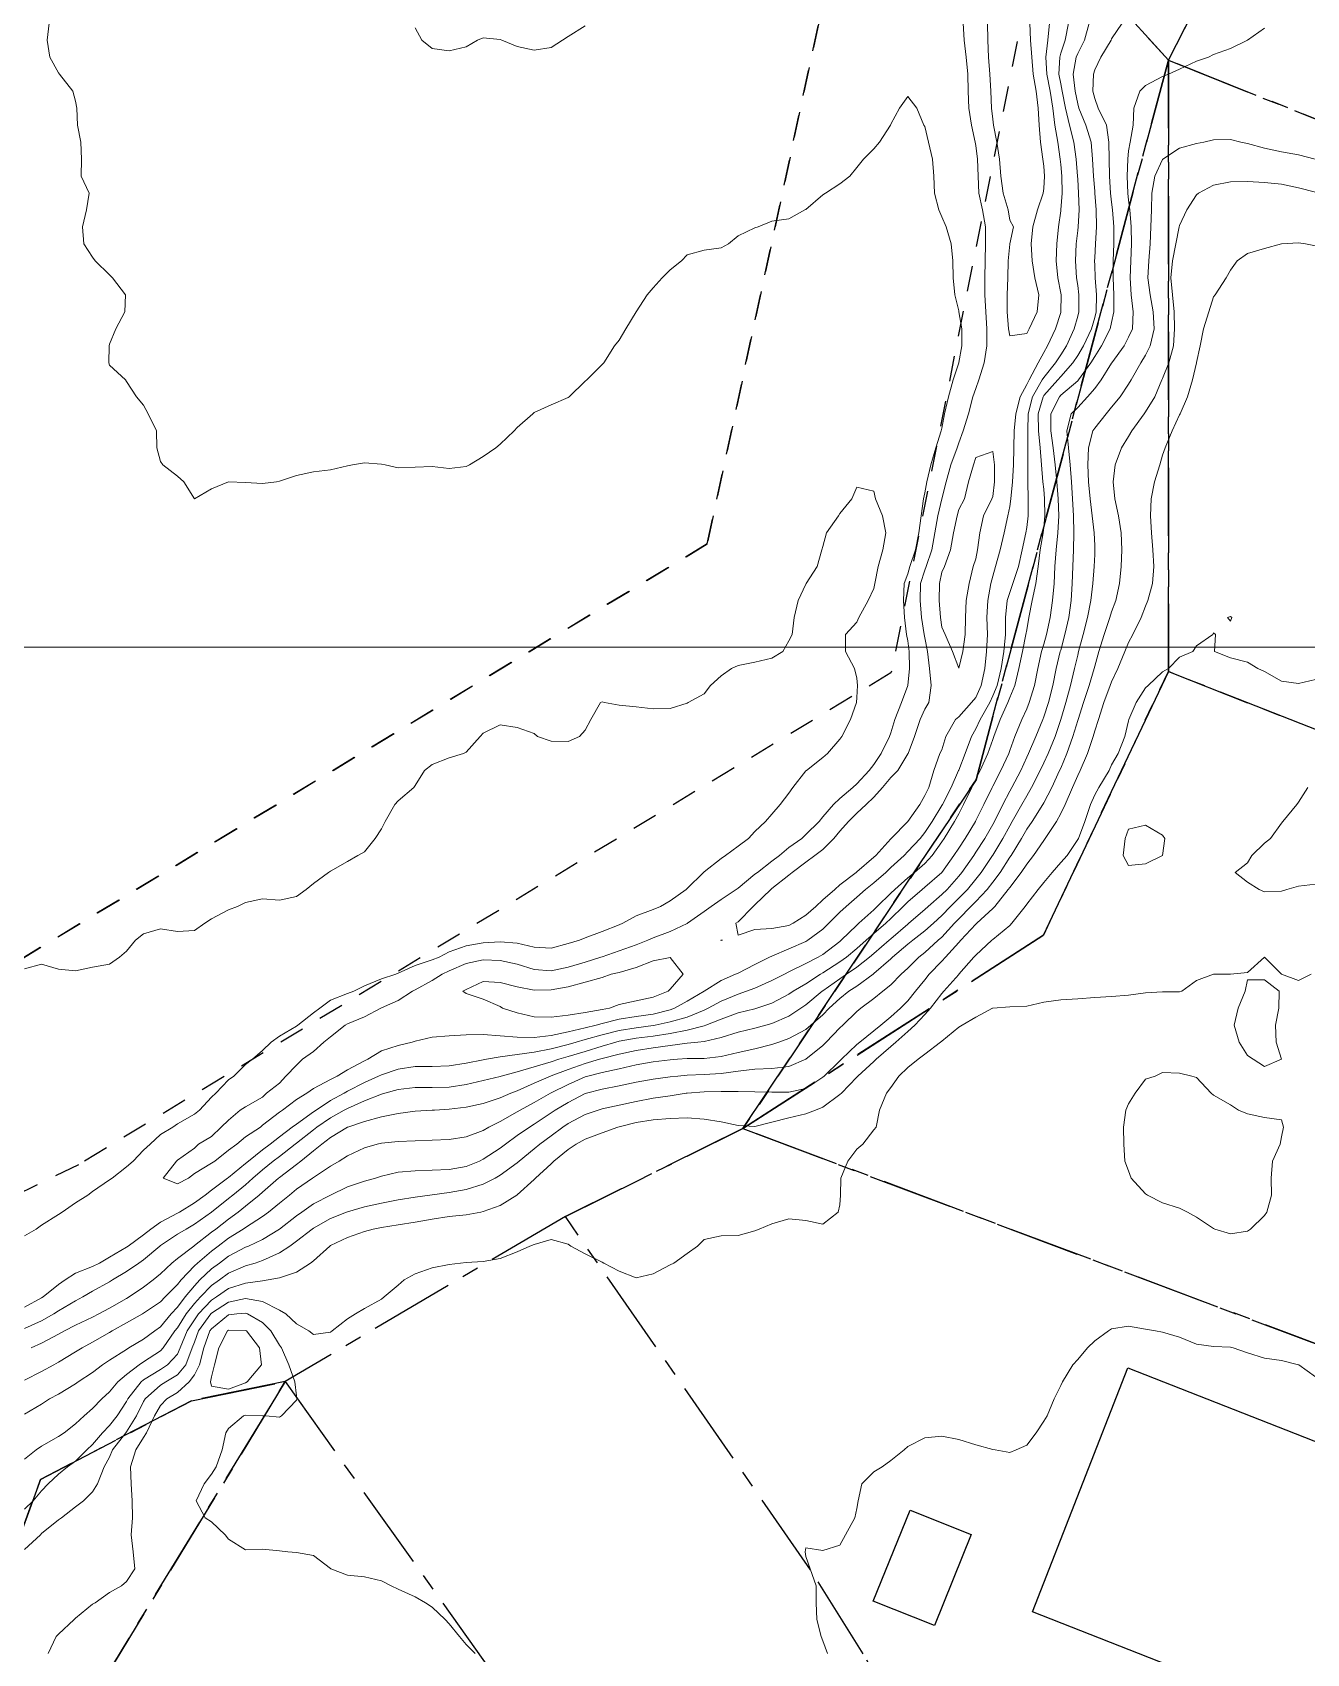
# Model space of a CAD drawing. Header units: centimetres. Extents: x 0 to 642158, y -847 to 649707.
# Drawn here: x 617728.48 to 617765.99, y 621157.75 to 621205.48 of the extents above; entities that cross this region are included whole.
import ezdxf

# ---------------------------------------------------------------- set-up
doc = ezdxf.new("R2010")
doc.units = ezdxf.units.CM
doc.header["$MEASUREMENT"] = 0
doc.linetypes.add('CENTERX2', pattern=[4, 2.5, -0.5, 0.5, -0.5])
doc.linetypes.add('JIS_02_0.7', pattern=[1.35, 0.75, -0.6])
for name, color, linetype, lineweight in [('MEV_grille', 254, 'Continuous', 9), ('WAL_parcellaire agricole', 7, 'JIS_02_0.7', 25), ('WAL_topographie 0.5', 253, 'Continuous', 20)]:
    doc.layers.add(name, color=color, linetype=linetype, lineweight=lineweight)
doc.layers.add('SPW_batiments', color=7, linetype='Continuous')
doc.layers.add('SPW_parcellaire cadastral', color=7, linetype='CENTERX2', lineweight=25, true_color=0xff0542)

# ---------------------------------------------------------------- blocks, each defined once
blk = doc.blocks.new('*U114')
at = {"layer": 'MEV_grille', "transparency": 33554687}
blk.add_lwpolyline([(-1338.461, 0), (1338.461, 0)], dxfattribs=at)
blk = doc.blocks.new('*U115')
at = {"layer": 'MEV_grille', "color": 0, "linetype": 'ByBlock', "lineweight": -2, "transparency": 16777216}
blk.add_blockref('*U114', (0, -1200), dxfattribs=at)

msp = doc.modelspace()

# ---------------------------------------------------------------- linework, layer by layer
at = {"layer": 'SPW_batiments'}
for points in [[(617776.831, 621159.848), (617772.566, 621148.998), (617764.95, 621151.997), (617766.399, 621155.647), (617763.334, 621156.85), (617757.915, 621158.979), (617760.731, 621166.162), (617776.831, 621159.848)], [(617756.115, 621161.262), (617755.032, 621158.578), (617753.232, 621159.295), (617754.314, 621161.978), (617756.115, 621161.262)]]:
    msp.add_lwpolyline(points, dxfattribs=at)
at = {"layer": 'SPW_parcellaire cadastral'}
for points in [[(617784.555, 621246.521), (617782.354, 621243.962), (617769.413, 621219.273), (617761.919, 621204.659), (617704.99, 621267.706), (617738.728, 621285.375), (617784.555, 621246.521)], [(617723.481, 621148.527), (617658.466, 621243.386), (617704.99, 621267.706), (617761.919, 621204.659), (617756.258, 621183.479), (617749.395, 621173.207), (617744.167, 621170.618), (617735.92, 621165.757), (617733.164, 621165.195), (617728.719, 621162.878), (617723.481, 621148.527)], [(617769.413, 621219.273), (617785.525, 621213.218), (617790.48, 621212.462), (617798.966, 621207.404), (617799.364, 621204.471), (617794.226, 621191.76), (617761.919, 621204.659), (617769.413, 621219.273)], [(617749.395, 621173.207), (617756.258, 621183.479), (617761.919, 621204.659), (617761.919, 621186.659), (617758.242, 621178.902), (617749.395, 621173.207)], [(617761.919, 621186.659), (617761.919, 621204.659), (617794.226, 621191.76), (617788.123, 621176.376), (617761.919, 621186.659)], [(617749.395, 621173.207), (617758.242, 621178.902), (617761.919, 621186.659), (617788.123, 621176.376), (617782.102, 621160.922), (617749.395, 621173.207)], [(617749.395, 621173.207), (617782.102, 621160.922), (617775.233, 621142.697), (617773.485, 621140.235), (617771.134, 621138.387), (617768.276, 621137.476), (617765.359, 621138.178), (617763.637, 621139.864), (617754.283, 621155.383), (617752.934, 621157.745), (617751.388, 621160.215), (617744.167, 621170.618), (617749.395, 621173.207)], [(617723.481, 621148.527), (617728.719, 621162.878), (617733.164, 621165.195), (617735.92, 621165.757), (617719.631, 621138.983), (617716.839, 621144.166), (617723.481, 621148.527)], [(617719.631, 621138.983), (617735.92, 621165.757), (617747.112, 621150.018), (617751.117, 621142.977), (617725.689, 621128.22), (617719.631, 621138.983)]]:
    msp.add_lwpolyline(points, dxfattribs=at)
at = {"layer": 'WAL_parcellaire agricole'}
for points in [[(617401.191, 621144.224), (617484.501, 621163.446), (617489.608, 621165.186), (617499.666, 621168.614), (617700.152, 621274.137), (617747.482, 621299.308), (617770.147, 621309.644), (617798.652, 621284.58), (617778.503, 621257.154), (617754.174, 621217.65), (617748.344, 621190.419), (617726.934, 621177.46), (617718.281, 621173.248), (617721.396, 621168.036)], [(617798.652, 621284.58), (617804.15, 621279.649), (617799.318, 621274.981), (617783.653, 621253.98), (617759.325, 621214.477), (617753.754, 621186.622), (617729.83, 621172.141), (617721.396, 621168.036), (617718.281, 621173.248), (617726.934, 621177.46), (617748.344, 621190.419), (617754.174, 621217.65), (617778.503, 621257.154), (617798.652, 621284.58)]]:
    msp.add_lwpolyline(points, dxfattribs=at)
at = {"layer": 'WAL_topographie 0.5'}
for points in [[(617728.25, 621167.954), (617728.75, 621168.223), (617728.793, 621168.25), (617729.25, 621168.617), (617729.446, 621168.75), (617729.75, 621168.952), (617730.25, 621169.147), (617730.45, 621169.25), (617730.75, 621169.417), (617731.25, 621169.715), (617731.3, 621169.75), (617731.75, 621170.082), (617731.964, 621170.25), (617732.25, 621170.454), (617732.75, 621170.714), (617732.812, 621170.75), (617733.25, 621171.022), (617733.561, 621171.25), (617733.75, 621171.397), (617734.223, 621171.75), (617734.25, 621171.77), (617734.75, 621172.176), (617734.835, 621172.25), (617735.25, 621172.582), (617735.48, 621172.75), (617735.75, 621172.96), (617736.129, 621173.25), (617736.25, 621173.34), (617736.75, 621173.696), (617736.828, 621173.75), (617737.25, 621174.035), (617737.653, 621174.25), (617737.75, 621174.307), (617738.25, 621174.566), (617738.669, 621174.75), (617738.75, 621174.792), (617739.25, 621174.956), (617739.75, 621175.032), (617740.25, 621175.038), (617740.75, 621175.051), (617741.25, 621175.135), (617741.75, 621175.234), (617741.847, 621175.25), (617742.25, 621175.315), (617742.75, 621175.386), (617743.25, 621175.458), (617743.75, 621175.554), (617744.25, 621175.682), (617744.483, 621175.75), (617744.75, 621175.826), (617745.25, 621175.966), (617745.75, 621176.09), (617746.25, 621176.173), (617746.75, 621176.238), (617746.815, 621176.25), (617747.25, 621176.346), (617747.75, 621176.492), (617748.25, 621176.691), (617748.375, 621176.75), (617748.75, 621176.961), (617749.25, 621177.168), (617749.503, 621177.25), (617749.75, 621177.343), (617750.25, 621177.564), (617750.615, 621177.75), (617750.75, 621177.819), (617751.25, 621178.064), (617751.606, 621178.25), (617751.75, 621178.335), (617752.25, 621178.716), (617752.29, 621178.75), (617752.75, 621179.2), (617752.808, 621179.25), (617753.25, 621179.652), (617753.351, 621179.75), (617753.75, 621180.138), (617753.863, 621180.25), (617754.25, 621180.594), (617754.447, 621180.75), (617754.75, 621181.016), (617754.962, 621181.25), (617755.25, 621181.646), (617755.317, 621181.75), (617755.626, 621182.25), (617755.75, 621182.476), (617755.892, 621182.75), (617756.134, 621183.25), (617756.25, 621183.492), (617756.376, 621183.75), (617756.606, 621184.25), (617756.75, 621184.66), (617756.78, 621184.75), (617756.968, 621185.25), (617757.194, 621185.75), (617757.25, 621185.899), (617757.396, 621186.25), (617757.521, 621186.75), (617757.624, 621187.25), (617757.728, 621187.75), (617757.75, 621187.889), (617757.811, 621188.25), (617757.912, 621188.75), (617758.017, 621189.25), (617758.09, 621189.75), (617758.148, 621190.25), (617758.229, 621190.75), (617758.25, 621190.91), (617758.286, 621191.25), (617758.276, 621191.75), (617758.25, 621192.03), (617758.228, 621192.25), (617758.184, 621192.75), (617758.142, 621193.25), (617758.095, 621193.75), (617758.09, 621194.25), (617758.23, 621194.75), (617758.25, 621194.784), (617758.668, 621195.25), (617758.75, 621195.351), (617759.109, 621195.75), (617759.25, 621195.967), (617759.425, 621196.25), (617759.661, 621196.75), (617759.75, 621197.087), (617759.794, 621197.25), (617759.807, 621197.75), (617759.765, 621198.25), (617759.75, 621198.629), (617759.745, 621198.75), (617759.75, 621198.84), (617759.772, 621199.25), (617759.802, 621199.75), (617759.794, 621200.25), (617759.754, 621200.75), (617759.75, 621200.805), (617759.716, 621201.25), (617759.69, 621201.75), (617759.645, 621202.25), (617759.492, 621202.75), (617759.284, 621203.25), (617759.25, 621203.371), (617759.173, 621203.75), (617759.119, 621204.25), (617759.209, 621204.75), (617759.25, 621204.853), (617759.448, 621205.25), (617759.588, 621205.75)], [(617728.25, 621167.322), (617728.75, 621167.55), (617729.107, 621167.75), (617729.25, 621167.84), (617729.75, 621168.135), (617729.96, 621168.25), (617730.25, 621168.419), (617730.75, 621168.699), (617730.832, 621168.75), (617731.25, 621168.999), (617731.61, 621169.25), (617731.75, 621169.344), (617732.229, 621169.75), (617732.25, 621169.767), (617732.75, 621170.094), (617733.005, 621170.25), (617733.25, 621170.39), (617733.749, 621170.75), (617733.75, 621170.751), (617734.25, 621171.147), (617734.376, 621171.25), (617734.75, 621171.556), (617734.967, 621171.75), (617735.25, 621171.997), (617735.564, 621172.25), (617735.75, 621172.386), (617736.216, 621172.75), (617736.25, 621172.777), (617736.75, 621173.172), (617736.85, 621173.25), (617737.25, 621173.526), (617737.653, 621173.75), (617737.75, 621173.802), (617738.25, 621174.021), (617738.75, 621174.22), (617738.852, 621174.25), (617739.25, 621174.359), (617739.75, 621174.42), (617740.25, 621174.414), (617740.75, 621174.425), (617741.25, 621174.504), (617741.75, 621174.62), (617742.25, 621174.74), (617742.28, 621174.75), (617742.75, 621174.88), (617743.25, 621175.028), (617743.75, 621175.176), (617743.971, 621175.25), (617744.25, 621175.329), (617744.75, 621175.48), (617745.25, 621175.629), (617745.653, 621175.75), (617745.75, 621175.776), (617746.25, 621175.868), (617746.75, 621175.929), (617747.25, 621176.006), (617747.75, 621176.102), (617748.25, 621176.229), (617748.307, 621176.25), (617748.75, 621176.431), (617749.25, 621176.613), (617749.75, 621176.734), (617749.802, 621176.75), (617750.25, 621176.904), (617750.75, 621177.165), (617750.877, 621177.25), (617751.25, 621177.472), (617751.678, 621177.75), (617751.75, 621177.792), (617752.25, 621178.115), (617752.443, 621178.25), (617752.75, 621178.513), (617753.026, 621178.75), (617753.25, 621178.948), (617753.6, 621179.25), (617753.75, 621179.395), (617754.116, 621179.75), (617754.25, 621179.883), (617754.675, 621180.25), (617754.75, 621180.311), (617755.249, 621180.75), (617755.25, 621180.751), (617755.608, 621181.25), (617755.75, 621181.464), (617755.938, 621181.75), (617756.237, 621182.25), (617756.25, 621182.275), (617756.487, 621182.75), (617756.729, 621183.25), (617756.75, 621183.292), (617756.987, 621183.75), (617757.221, 621184.25), (617757.25, 621184.333), (617757.398, 621184.75), (617757.602, 621185.25), (617757.75, 621185.564), (617757.826, 621185.75), (617757.979, 621186.25), (617758.074, 621186.75), (617758.187, 621187.25), (617758.25, 621187.471), (617758.327, 621187.75), (617758.441, 621188.25), (617758.513, 621188.75), (617758.553, 621189.25), (617758.581, 621189.75), (617758.617, 621190.25), (617758.665, 621190.75), (617758.69, 621191.25), (617758.677, 621191.75), (617758.638, 621192.25), (617758.589, 621192.75), (617758.53, 621193.25), (617758.459, 621193.75), (617758.455, 621194.25), (617758.711, 621194.75), (617758.75, 621194.794), (617759.25, 621195.219), (617759.277, 621195.25), (617759.638, 621195.75), (617759.75, 621195.939), (617759.953, 621196.25), (617760.21, 621196.75), (617760.25, 621196.937), (617760.318, 621197.25), (617760.312, 621197.75), (617760.292, 621198.25), (617760.296, 621198.75), (617760.314, 621199.25), (617760.316, 621199.75), (617760.278, 621200.25), (617760.25, 621200.484), (617760.22, 621200.75), (617760.186, 621201.25), (617760.173, 621201.75), (617760.171, 621202.25), (617760.094, 621202.75), (617759.853, 621203.25), (617759.75, 621203.535), (617759.698, 621203.75), (617759.712, 621204.25), (617759.75, 621204.378), (617759.93, 621204.75), (617760.231, 621205.25), (617760.25, 621205.292), (617760.56, 621205.75)], [(617728.969, 621205.75), (617728.913, 621205.25), (617728.99, 621204.75), (617729.25, 621204.285), (617729.277, 621204.25), (617729.669, 621203.75), (617729.75, 621203.45), (617729.79, 621203.25), (617729.806, 621202.75), (617729.902, 621202.25), (617729.921, 621201.75), (617729.917, 621201.25), (617730.146, 621200.75), (617730.074, 621200.25), (617729.95, 621199.75), (617729.993, 621199.25), (617730.25, 621198.864), (617730.326, 621198.75), (617730.75, 621198.338), (617730.831, 621198.25), (617731.215, 621197.75), (617731.194, 621197.25), (617730.937, 621196.75), (617730.75, 621196.3), (617730.738, 621196.25), (617730.728, 621195.75), (617730.75, 621195.683), (617731.214, 621195.25), (617731.25, 621195.204), (617731.544, 621194.75), (617731.75, 621194.5), (617731.885, 621194.25), (617732.132, 621193.75), (617732.145, 621193.25), (617732.25, 621192.85), (617732.313, 621192.75), (617732.75, 621192.417), (617732.934, 621192.25), (617733.25, 621191.75), (617733.75, 621192.046), (617734.25, 621192.25), (617734.25, 621192.25), (617734.25, 621192.25), (617734.75, 621192.228), (617735.25, 621192.2), (617735.667, 621192.25), (617735.75, 621192.262), (617736.25, 621192.429), (617736.75, 621192.537), (617737.25, 621192.596), (617737.75, 621192.719), (617737.9, 621192.75), (617738.25, 621192.806), (617738.75, 621192.772), (617738.861, 621192.75), (617739.25, 621192.658), (617739.75, 621192.675), (617740.25, 621192.702), (617740.75, 621192.638), (617741.25, 621192.696), (617741.341, 621192.75), (617741.75, 621192.995), (617742.118, 621193.25), (617742.25, 621193.361), (617742.657, 621193.75), (617742.75, 621193.85), (617743.207, 621194.25), (617743.25, 621194.285), (617743.75, 621194.518), (617744.25, 621194.726), (617744.277, 621194.75), (617744.75, 621195.21), (617744.797, 621195.25), (617745.25, 621195.703), (617745.298, 621195.75), (617745.61, 621196.25), (617745.75, 621196.417), (617745.95, 621196.75), (617746.25, 621197.25), (617746.25, 621197.25), (617746.577, 621197.75), (617746.75, 621197.956), (617747.015, 621198.25), (617747.25, 621198.49), (617747.583, 621198.75), (617747.75, 621198.931), (617748.25, 621199.069), (617748.75, 621199.139), (617748.972, 621199.25), (617749.25, 621199.488), (617749.75, 621199.721), (617749.841, 621199.75), (617750.25, 621199.923), (617750.75, 621199.992), (617751.222, 621200.25), (617751.25, 621200.262), (617751.75, 621200.699), (617751.825, 621200.75), (617752.25, 621201.016), (617752.544, 621201.25), (617752.75, 621201.506), (617752.946, 621201.75), (617753.25, 621202.048), (617753.417, 621202.25), (617753.735, 621202.75), (617753.75, 621202.78), (617754.008, 621203.25), (617754.25, 621203.595), (617754.514, 621203.25), (617754.718, 621202.75), (617754.75, 621202.705), (617754.856, 621202.25), (617754.979, 621201.75), (617755.017, 621201.25), (617755.038, 621200.75), (617755.162, 621200.25), (617755.25, 621200.052), (617755.375, 621199.75), (617755.529, 621199.25), (617755.574, 621198.75), (617755.582, 621198.25), (617755.633, 621197.75), (617755.75, 621197.278), (617755.755, 621197.25), (617755.844, 621196.75), (617755.842, 621196.25), (617755.75, 621195.756), (617755.748, 621195.75), (617755.58, 621195.25), (617755.448, 621194.75), (617755.331, 621194.25), (617755.25, 621193.826), (617755.232, 621193.75), (617755.076, 621193.25), (617754.925, 621192.75), (617754.809, 621192.25), (617754.75, 621191.925), (617754.708, 621191.75), (617754.638, 621191.25), (617754.572, 621190.75), (617754.475, 621190.25), (617754.311, 621189.75), (617754.25, 621189.536), (617754.144, 621189.25), (617754.12, 621188.75), (617754.15, 621188.25), (617754.215, 621187.75), (617754.25, 621187.568), (617754.288, 621187.25), (617754.296, 621186.75), (617754.251, 621186.25), (617754.25, 621186.247), (617754.068, 621185.75), (617753.871, 621185.25), (617753.75, 621184.858), (617753.706, 621184.75), (617753.462, 621184.25), (617753.25, 621183.929), (617753.108, 621183.75), (617752.75, 621183.36), (617752.633, 621183.25), (617752.25, 621182.929), (617752.065, 621182.75), (617751.75, 621182.381), (617751.636, 621182.25), (617751.25, 621181.862), (617751.128, 621181.75), (617750.75, 621181.48), (617750.472, 621181.25), (617750.25, 621181.076), (617749.825, 621180.75), (617749.75, 621180.693), (617749.25, 621180.289), (617749.2, 621180.25), (617748.75, 621179.947), (617748.464, 621179.75), (617748.25, 621179.595), (617747.761, 621179.25), (617747.75, 621179.242), (617747.25, 621179.009), (617746.75, 621178.818), (617746.598, 621178.75), (617746.25, 621178.617), (617745.75, 621178.439), (617745.25, 621178.265), (617745.209, 621178.25), (617744.75, 621178.109), (617744.25, 621177.959), (617743.75, 621177.849), (617743.25, 621177.892), (617742.75, 621178.044), (617742.25, 621178.156), (617741.75, 621178.177), (617741.25, 621178.066), (617740.75, 621177.853), (617740.542, 621177.75), (617740.25, 621177.567), (617739.75, 621177.293), (617739.666, 621177.25), (617739.25, 621176.98), (617738.75, 621176.759), (617738.731, 621176.75), (617738.25, 621176.496), (617737.75, 621176.292), (617737.681, 621176.25), (617737.25, 621175.906), (617737.06, 621175.75), (617736.75, 621175.472), (617736.433, 621175.25), (617736.25, 621175.071), (617735.941, 621174.75), (617735.75, 621174.548), (617735.37, 621174.25), (617735.25, 621174.134), (617734.75, 621173.852), (617734.597, 621173.75), (617734.25, 621173.457), (617734.031, 621173.25), (617733.75, 621172.979), (617733.372, 621172.75), (617733.25, 621172.628), (617732.75, 621172.273), (617732.723, 621172.25), (617732.329, 621171.75), (617732.75, 621171.581), (617733.07, 621171.75), (617733.25, 621171.884), (617733.75, 621172.186), (617733.85, 621172.25), (617734.25, 621172.569), (617734.497, 621172.75), (617734.75, 621172.963), (617735.197, 621173.25), (617735.25, 621173.31), (617735.75, 621173.692), (617735.842, 621173.75), (617736.25, 621174.062), (617736.561, 621174.25), (617736.75, 621174.391), (617737.25, 621174.656), (617737.45, 621174.75), (617737.75, 621174.934), (617738.25, 621175.201), (617738.353, 621175.25), (617738.75, 621175.494), (617739.25, 621175.651), (617739.656, 621175.75), (617739.75, 621175.784), (617740.25, 621175.895), (617740.75, 621175.939), (617741.25, 621175.969), (617741.75, 621175.974), (617742.25, 621175.941), (617742.75, 621175.899), (617743.25, 621175.887), (617743.75, 621175.947), (617744.25, 621176.053), (617744.75, 621176.17), (617745.072, 621176.25), (617745.25, 621176.303), (617745.75, 621176.429), (617746.25, 621176.506), (617746.75, 621176.58), (617747.25, 621176.706), (617747.38, 621176.75), (617747.75, 621176.955), (617748.25, 621177.249), (617748.253, 621177.25), (617748.75, 621177.562), (617749.181, 621177.75), (617749.25, 621177.786), (617749.75, 621178.036), (617750.175, 621178.25), (617750.25, 621178.288), (617750.75, 621178.497), (617751.25, 621178.719), (617751.302, 621178.75), (617751.75, 621179.08), (617751.925, 621179.25), (617752.25, 621179.576), (617752.433, 621179.75), (617752.75, 621180.024), (617753.005, 621180.25), (617753.25, 621180.444), (617753.602, 621180.75), (617753.75, 621180.891), (617754.142, 621181.25), (617754.25, 621181.36), (617754.609, 621181.75), (617754.75, 621181.927), (617754.97, 621182.25), (617755.25, 621182.715), (617755.27, 621182.75), (617755.521, 621183.25), (617755.745, 621183.75), (617755.75, 621183.763), (617755.938, 621184.25), (617756.119, 621184.75), (617756.25, 621184.974), (617756.382, 621185.25), (617756.665, 621185.75), (617756.75, 621185.944), (617756.883, 621186.25), (617757.002, 621186.75), (617757.078, 621187.25), (617757.123, 621187.75), (617757.12, 621188.25), (617757.178, 621188.75), (617757.25, 621188.994), (617757.345, 621189.25), (617757.506, 621189.75), (617757.619, 621190.25), (617757.725, 621190.75), (617757.75, 621190.907), (617757.794, 621191.25), (617757.794, 621191.75), (617757.78, 621192.25), (617757.784, 621192.75), (617757.785, 621193.25), (617757.778, 621193.75), (617757.795, 621194.25), (617757.919, 621194.75), (617758.208, 621195.25), (617758.25, 621195.316), (617758.599, 621195.75), (617758.75, 621195.988), (617758.921, 621196.25), (617759.151, 621196.75), (617759.25, 621197.124), (617759.283, 621197.25), (617759.288, 621197.75), (617759.25, 621198.028), (617759.218, 621198.25), (617759.184, 621198.75), (617759.21, 621199.25), (617759.25, 621199.65), (617759.26, 621199.75), (617759.289, 621200.25), (617759.278, 621200.75), (617759.25, 621201.162), (617759.244, 621201.25), (617759.207, 621201.75), (617759.138, 621202.25), (617759.008, 621202.75), (617758.895, 621203.25), (617758.793, 621203.75), (617758.75, 621203.964), (617758.696, 621204.25), (617758.72, 621204.75), (617758.75, 621204.866), (617758.884, 621205.25), (617758.981, 621205.75)], [(617739.75, 621205.617), (617739.94, 621205.25), (617740.25, 621205), (617740.75, 621204.94), (617741.25, 621205.056), (617741.583, 621205.25), (617741.75, 621205.32), (617742.25, 621205.272), (617742.302, 621205.25), (617742.75, 621205.061), (617743.25, 621204.952), (617743.75, 621205.037), (617744.083, 621205.25), (617744.25, 621205.354), (617744.75, 621205.67)], [(617755.881, 621205.75), (617755.911, 621205.25), (617755.966, 621204.75), (617756.014, 621204.25), (617756.023, 621203.75), (617756.041, 621203.25), (617756.119, 621202.75), (617756.23, 621202.25), (617756.25, 621202.147), (617756.3, 621201.75), (617756.317, 621201.25), (617756.339, 621200.75), (617756.449, 621200.25), (617756.54, 621199.75), (617756.538, 621199.25), (617756.522, 621198.75), (617756.52, 621198.25), (617756.521, 621197.75), (617756.542, 621197.25), (617756.575, 621196.75), (617756.577, 621196.25), (617756.5, 621195.75), (617756.342, 621195.25), (617756.25, 621194.992), (617756.168, 621194.75), (617756.032, 621194.25), (617755.883, 621193.75), (617755.75, 621193.399), (617755.698, 621193.25), (617755.52, 621192.75), (617755.379, 621192.25), (617755.251, 621191.75), (617755.25, 621191.745), (617755.132, 621191.25), (617755.045, 621190.75), (617754.956, 621190.25), (617754.788, 621189.75), (617754.75, 621189.642), (617754.623, 621189.25), (617754.609, 621188.75), (617754.654, 621188.25), (617754.732, 621187.75), (617754.75, 621187.653), (617754.83, 621187.25), (617754.888, 621186.75), (617754.934, 621186.25), (617754.872, 621185.75), (617754.75, 621185.551), (617754.61, 621185.25), (617754.45, 621184.75), (617754.262, 621184.25), (617754.25, 621184.238), (617753.953, 621183.75), (617753.75, 621183.546), (617753.503, 621183.25), (617753.25, 621182.964), (617753.023, 621182.75), (617752.75, 621182.493), (617752.5, 621182.25), (617752.25, 621181.967), (617752.072, 621181.75), (617751.75, 621181.427), (617751.511, 621181.25), (617751.25, 621181.054), (617750.843, 621180.75), (617750.75, 621180.664), (617750.25, 621180.274), (617750.219, 621180.25), (617749.75, 621179.798), (617749.692, 621179.75), (617749.25, 621179.291), (617749.182, 621179.25), (617749.25, 621178.899), (617749.75, 621179.067), (617750.25, 621179.101), (617750.75, 621179.188), (617750.876, 621179.25), (617751.25, 621179.488), (617751.541, 621179.75), (617751.75, 621179.942), (617752.105, 621180.25), (617752.25, 621180.38), (617752.726, 621180.75), (617752.75, 621180.77), (617753.25, 621181.196), (617753.307, 621181.25), (617753.75, 621181.742), (617753.758, 621181.75), (617754.25, 621182.247), (617754.253, 621182.25), (617754.601, 621182.75), (617754.75, 621183.011), (617754.866, 621183.25), (617755.019, 621183.75), (617755.187, 621184.25), (617755.25, 621184.36), (617755.373, 621184.75), (617755.652, 621185.25), (617755.75, 621185.326), (617756.12, 621185.75), (617756.25, 621185.903), (617756.409, 621186.25), (617756.514, 621186.75), (617756.564, 621187.25), (617756.59, 621187.75), (617756.579, 621188.25), (617756.601, 621188.75), (617756.694, 621189.25), (617756.75, 621189.474), (617756.832, 621189.75), (617756.972, 621190.25), (617757.084, 621190.75), (617757.196, 621191.25), (617757.25, 621191.524), (617757.286, 621191.75), (617757.328, 621192.25), (617757.359, 621192.75), (617757.375, 621193.25), (617757.381, 621193.75), (617757.425, 621194.25), (617757.553, 621194.75), (617757.75, 621195.109), (617757.819, 621195.25), (617758.087, 621195.75), (617758.25, 621196.056), (617758.358, 621196.25), (617758.597, 621196.75), (617758.75, 621197.23), (617758.755, 621197.25), (617758.759, 621197.75), (617758.75, 621197.806), (617758.67, 621198.25), (617758.618, 621198.75), (617758.637, 621199.25), (617758.688, 621199.75), (617758.75, 621200.226), (617758.753, 621200.25), (617758.791, 621200.75), (617758.782, 621201.25), (617758.75, 621201.594), (617758.734, 621201.75), (617758.661, 621202.25), (617758.579, 621202.75), (617758.518, 621203.25), (617758.438, 621203.75), (617758.34, 621204.25), (617758.317, 621204.75), (617758.373, 621205.25), (617758.416, 621205.75)], [(617756.596, 621205.75), (617756.604, 621205.25), (617756.626, 621204.75), (617756.666, 621204.25), (617756.695, 621203.75), (617756.717, 621203.25), (617756.75, 621202.924), (617756.771, 621202.75), (617756.866, 621202.25), (617756.95, 621201.75), (617756.985, 621201.25), (617757.052, 621200.75), (617757.2, 621200.25), (617757.25, 621199.953), (617757.359, 621199.75), (617757.255, 621199.25), (617757.25, 621199.24), (617757.206, 621198.75), (617757.193, 621198.25), (617757.177, 621197.75), (617757.172, 621197.25), (617757.215, 621196.75), (617757.25, 621196.548), (617757.75, 621196.613), (617757.818, 621196.75), (617758.058, 621197.25), (617758.105, 621197.75), (617757.991, 621198.25), (617757.905, 621198.75), (617757.885, 621199.25), (617757.931, 621199.75), (617758.067, 621200.25), (617758.234, 621200.75), (617758.25, 621200.883), (617758.271, 621201.25), (617758.25, 621201.54), (617758.225, 621201.75), (617758.158, 621202.25), (617758.114, 621202.75), (617758.089, 621203.25), (617758.027, 621203.75), (617757.942, 621204.25), (617757.899, 621204.75), (617757.865, 621205.25), (617757.846, 621205.75)], [(617728.439, 621166.75), (617728.75, 621166.886), (617729.25, 621167.155), (617729.422, 621167.25), (617729.75, 621167.416), (617730.25, 621167.657), (617730.433, 621167.75), (617730.75, 621167.921), (617731.25, 621168.205), (617731.324, 621168.25), (617731.75, 621168.54), (617732.031, 621168.75), (617732.25, 621168.927), (617732.584, 621169.25), (617732.75, 621169.387), (617733.23, 621169.75), (617733.25, 621169.763), (617733.75, 621170.153), (617733.876, 621170.25), (617734.25, 621170.542), (617734.538, 621170.75), (617734.75, 621170.921), (617735.153, 621171.25), (617735.25, 621171.335), (617735.724, 621171.75), (617735.75, 621171.771), (617736.25, 621172.15), (617736.382, 621172.25), (617736.75, 621172.548), (617736.994, 621172.75), (617737.25, 621172.943), (617737.75, 621173.246), (617737.76, 621173.25), (617738.25, 621173.414), (617738.75, 621173.553), (617739.25, 621173.656), (617739.75, 621173.718), (617740.25, 621173.745), (617740.32, 621173.75), (617740.75, 621173.776), (617741.25, 621173.835), (617741.75, 621173.947), (617742.25, 621174.114), (617742.567, 621174.25), (617742.75, 621174.319), (617743.25, 621174.544), (617743.728, 621174.75), (617743.75, 621174.757), (617744.25, 621174.943), (617744.75, 621175.119), (617745.177, 621175.25), (617745.25, 621175.271), (617745.75, 621175.399), (617746.25, 621175.51), (617746.75, 621175.584), (617747.25, 621175.654), (617747.75, 621175.718), (617748.072, 621175.75), (617748.25, 621175.768), (617748.75, 621175.885), (617749.25, 621176.047), (617749.75, 621176.16), (617750.072, 621176.25), (617750.25, 621176.299), (617750.75, 621176.519), (617751.102, 621176.75), (617751.25, 621176.849), (617751.725, 621177.25), (617751.75, 621177.267), (617752.25, 621177.617), (617752.448, 621177.75), (617752.75, 621177.955), (617753.121, 621178.25), (617753.25, 621178.361), (617753.698, 621178.75), (617753.75, 621178.795), (617754.25, 621179.224), (617754.283, 621179.25), (617754.75, 621179.655), (617754.853, 621179.75), (617755.25, 621180.097), (617755.404, 621180.25), (617755.75, 621180.636), (617755.844, 621180.75), (617756.19, 621181.25), (617756.25, 621181.34), (617756.512, 621181.75), (617756.75, 621182.164), (617756.797, 621182.25), (617757.047, 621182.75), (617757.25, 621183.143), (617757.309, 621183.25), (617757.573, 621183.75), (617757.75, 621184.143), (617757.799, 621184.25), (617758.014, 621184.75), (617758.219, 621185.25), (617758.25, 621185.331), (617758.386, 621185.75), (617758.515, 621186.25), (617758.616, 621186.75), (617758.738, 621187.25), (617758.75, 621187.294), (617758.872, 621187.75), (617758.985, 621188.25), (617759.058, 621188.75), (617759.088, 621189.25), (617759.106, 621189.75), (617759.13, 621190.25), (617759.139, 621190.75), (617759.125, 621191.25), (617759.1, 621191.75), (617759.068, 621192.25), (617759.028, 621192.75), (617758.98, 621193.25), (617758.934, 621193.75), (617759.058, 621194.25), (617759.25, 621194.44), (617759.541, 621194.75), (617759.75, 621194.999), (617759.946, 621195.25), (617760.25, 621195.738), (617760.258, 621195.75), (617760.622, 621196.25), (617760.75, 621196.503), (617760.859, 621196.75), (617760.886, 621197.25), (617760.822, 621197.75), (617760.795, 621198.25), (617760.817, 621198.75), (617760.835, 621199.25), (617760.827, 621199.75), (617760.786, 621200.25), (617760.75, 621200.538), (617760.727, 621200.75), (617760.708, 621201.25), (617760.727, 621201.75), (617760.75, 621201.989), (617760.794, 621202.25), (617760.883, 621202.75), (617760.902, 621203.25), (617761.079, 621203.75), (617761.25, 621203.917), (617761.75, 621204.177), (617761.927, 621204.25), (617762.25, 621204.396), (617762.75, 621204.634), (617763.104, 621204.75), (617763.25, 621204.826), (617763.75, 621205.003), (617764.25, 621205.25), (617764.25, 621205.25), (617764.75, 621205.601)], [(617728.25, 621165.803), (617728.75, 621166.054), (617729.105, 621166.25), (617729.25, 621166.332), (617729.75, 621166.63), (617729.939, 621166.75), (617730.25, 621166.92), (617730.75, 621167.207), (617730.822, 621167.25), (617731.25, 621167.484), (617731.717, 621167.75), (617731.75, 621167.77), (617732.25, 621168.107), (617732.387, 621168.25), (617732.75, 621168.618), (617732.854, 621168.75), (617733.25, 621169.165), (617733.339, 621169.25), (617733.75, 621169.598), (617733.947, 621169.75), (617734.25, 621169.986), (617734.687, 621170.25), (617734.75, 621170.294), (617735.25, 621170.622), (617735.425, 621170.75), (617735.75, 621171.011), (617736.042, 621171.25), (617736.25, 621171.421), (617736.727, 621171.75), (617736.75, 621171.766), (617737.25, 621172.096), (617737.508, 621172.25), (617737.75, 621172.405), (617738.25, 621172.638), (617738.632, 621172.75), (617738.75, 621172.778), (617739.25, 621172.824), (617739.75, 621172.845), (617740.25, 621172.869), (617740.75, 621172.889), (617741.25, 621172.961), (617741.75, 621173.15), (617741.912, 621173.25), (617742.25, 621173.419), (617742.75, 621173.699), (617742.835, 621173.75), (617743.25, 621173.975), (617743.728, 621174.25), (617743.75, 621174.261), (617744.25, 621174.505), (617744.75, 621174.727), (617744.825, 621174.75), (617745.25, 621174.859), (617745.75, 621174.968), (617746.25, 621175.086), (617746.75, 621175.175), (617747.25, 621175.234), (617747.473, 621175.25), (617747.75, 621175.267), (617748.25, 621175.275), (617748.75, 621175.326), (617749.25, 621175.448), (617749.75, 621175.554), (617750.25, 621175.678), (617750.45, 621175.75), (617750.75, 621175.856), (617751.25, 621176.126), (617751.396, 621176.25), (617751.75, 621176.559), (617751.932, 621176.75), (617752.25, 621177.037), (617752.511, 621177.25), (617752.75, 621177.403), (617753.227, 621177.75), (617753.25, 621177.768), (617753.75, 621178.208), (617753.795, 621178.25), (617754.25, 621178.633), (617754.396, 621178.75), (617754.75, 621179.024), (617755.004, 621179.25), (617755.25, 621179.477), (617755.505, 621179.75), (617755.75, 621179.993), (617756.003, 621180.25), (617756.25, 621180.553), (617756.406, 621180.75), (617756.746, 621181.25), (617756.75, 621181.257), (617757.047, 621181.75), (617757.25, 621182.123), (617757.324, 621182.25), (617757.605, 621182.75), (617757.75, 621183.007), (617757.894, 621183.25), (617758.144, 621183.75), (617758.25, 621183.974), (617758.379, 621184.25), (617758.584, 621184.75), (617758.75, 621185.25), (617758.75, 621185.25), (617758.898, 621185.75), (617759.035, 621186.25), (617759.157, 621186.75), (617759.25, 621187.14), (617759.278, 621187.25), (617759.411, 621187.75), (617759.535, 621188.25), (617759.636, 621188.75), (617759.697, 621189.25), (617759.735, 621189.75), (617759.75, 621190.11), (617759.757, 621190.25), (617759.75, 621190.375), (617759.734, 621190.75), (617759.675, 621191.25), (617759.613, 621191.75), (617759.57, 621192.25), (617759.546, 621192.75), (617759.564, 621193.25), (617759.699, 621193.75), (617759.75, 621193.832), (617760.087, 621194.25), (617760.25, 621194.441), (617760.501, 621194.75), (617760.75, 621195.125), (617760.821, 621195.25), (617761.111, 621195.75), (617761.25, 621195.972), (617761.388, 621196.25), (617761.497, 621196.75), (617761.474, 621197.25), (617761.38, 621197.75), (617761.318, 621198.25), (617761.345, 621198.75), (617761.382, 621199.25), (617761.401, 621199.75), (617761.418, 621200.25), (617761.436, 621200.75), (617761.523, 621201.25), (617761.75, 621201.741), (617761.759, 621201.75), (617762.25, 621202.067), (617762.75, 621202.207), (617762.967, 621202.25), (617763.25, 621202.318), (617763.75, 621202.329), (617764.048, 621202.25), (617764.25, 621202.212), (617764.75, 621202.073), (617765.25, 621201.966), (617765.75, 621201.878), (617766.242, 621201.75)], [(617728.25, 621164.797), (617728.75, 621165.09), (617728.986, 621165.25), (617729.25, 621165.393), (617729.75, 621165.695), (617729.827, 621165.75), (617730.25, 621166.029), (617730.543, 621166.25), (617730.75, 621166.389), (617731.25, 621166.708), (617731.32, 621166.75), (617731.75, 621167.007), (617732.082, 621167.25), (617732.25, 621167.368), (617732.558, 621167.75), (617732.75, 621167.949), (617732.976, 621168.25), (617733.25, 621168.58), (617733.411, 621168.75), (617733.75, 621169.076), (617733.988, 621169.25), (617734.25, 621169.453), (617734.75, 621169.715), (617734.838, 621169.75), (617735.25, 621169.941), (617735.75, 621170.249), (617735.751, 621170.25), (617736.25, 621170.638), (617736.408, 621170.75), (617736.75, 621170.99), (617737.25, 621171.247), (617737.256, 621171.25), (617737.75, 621171.493), (617738.25, 621171.664), (617738.576, 621171.75), (617738.75, 621171.808), (617739.25, 621171.927), (617739.75, 621171.967), (617740.25, 621171.983), (617740.75, 621172.004), (617741.25, 621172.09), (617741.641, 621172.25), (617741.75, 621172.302), (617742.25, 621172.631), (617742.404, 621172.75), (617742.75, 621172.999), (617743.11, 621173.25), (617743.25, 621173.336), (617743.75, 621173.669), (617743.87, 621173.75), (617744.25, 621173.979), (617744.75, 621174.239), (617744.787, 621174.25), (617745.25, 621174.37), (617745.75, 621174.464), (617746.25, 621174.575), (617746.75, 621174.666), (617747.25, 621174.726), (617747.474, 621174.75), (617747.75, 621174.776), (617748.25, 621174.801), (617748.75, 621174.831), (617749.25, 621174.898), (617749.75, 621174.955), (617750.25, 621174.98), (617750.75, 621175.037), (617751.25, 621175.249), (617751.251, 621175.25), (617751.75, 621175.653), (617751.848, 621175.75), (617752.25, 621176.17), (617752.334, 621176.25), (617752.75, 621176.652), (617752.868, 621176.75), (617753.25, 621177.034), (617753.514, 621177.25), (617753.75, 621177.441), (617754.053, 621177.75), (617754.25, 621177.934), (617754.573, 621178.25), (617754.75, 621178.391), (617755.147, 621178.75), (617755.25, 621178.841), (617755.622, 621179.25), (617755.75, 621179.387), (617756.107, 621179.75), (617756.25, 621179.895), (617756.588, 621180.25), (617756.75, 621180.459), (617756.964, 621180.75), (617757.25, 621181.193), (617757.29, 621181.25), (617757.598, 621181.75), (617757.75, 621182.019), (617757.906, 621182.25), (617758.223, 621182.75), (617758.25, 621182.798), (617758.488, 621183.25), (617758.718, 621183.75), (617758.75, 621183.821), (617758.935, 621184.25), (617759.11, 621184.75), (617759.25, 621185.218), (617759.261, 621185.25), (617759.421, 621185.75), (617759.584, 621186.25), (617759.732, 621186.75), (617759.75, 621186.822), (617759.877, 621187.25), (617760.032, 621187.75), (617760.199, 621188.25), (617760.25, 621188.419), (617760.374, 621188.75), (617760.483, 621189.25), (617760.533, 621189.75), (617760.548, 621190.25), (617760.529, 621190.75), (617760.452, 621191.25), (617760.343, 621191.75), (617760.29, 621192.25), (617760.35, 621192.75), (617760.537, 621193.25), (617760.75, 621193.583), (617760.846, 621193.75), (617761.21, 621194.25), (617761.25, 621194.307), (617761.517, 621194.75), (617761.731, 621195.25), (617761.75, 621195.29), (617761.933, 621195.75), (617762.067, 621196.25), (617762.1, 621196.75), (617762.088, 621197.25), (617762.039, 621197.75), (617761.994, 621198.25), (617762.044, 621198.75), (617762.136, 621199.25), (617762.239, 621199.75), (617762.25, 621199.792), (617762.461, 621200.25), (617762.75, 621200.7), (617762.805, 621200.75), (617763.25, 621200.978), (617763.75, 621201.077), (617764.25, 621201.09), (617764.75, 621201.06), (617765.25, 621201.014), (617765.75, 621200.906), (617766.25, 621200.773)], [(617728.25, 621163.474), (617728.588, 621163.75), (617728.75, 621163.855), (617729.25, 621164.141), (617729.415, 621164.25), (617729.75, 621164.513), (617730.006, 621164.75), (617730.25, 621164.963), (617730.521, 621165.25), (617730.75, 621165.456), (617730.991, 621165.75), (617731.25, 621165.968), (617731.617, 621166.25), (617731.75, 621166.341), (617732.25, 621166.667), (617732.328, 621166.75), (617732.675, 621167.25), (617732.75, 621167.34), (617733.002, 621167.75), (617733.25, 621168.062), (617733.423, 621168.25), (617733.75, 621168.591), (617733.984, 621168.75), (617734.25, 621168.947), (617734.75, 621169.166), (617735.035, 621169.25), (617735.25, 621169.324), (617735.75, 621169.548), (617736.056, 621169.75), (617736.25, 621169.89), (617736.716, 621170.25), (617736.75, 621170.275), (617737.25, 621170.558), (617737.725, 621170.75), (617737.75, 621170.761), (617738.25, 621170.907), (617738.75, 621171.015), (617739.25, 621171.111), (617739.75, 621171.19), (617740.181, 621171.25), (617740.25, 621171.259), (617740.75, 621171.328), (617741.25, 621171.415), (617741.75, 621171.572), (617742.097, 621171.75), (617742.25, 621171.834), (617742.75, 621172.203), (617742.803, 621172.25), (617743.25, 621172.611), (617743.417, 621172.75), (617743.75, 621172.997), (617744.094, 621173.25), (617744.25, 621173.355), (617744.75, 621173.62), (617745.135, 621173.75), (617745.25, 621173.785), (617745.75, 621173.896), (617746.25, 621174.009), (617746.75, 621174.099), (617747.25, 621174.175), (617747.721, 621174.25), (617747.75, 621174.254), (617748.25, 621174.288), (617748.75, 621174.297), (617749.25, 621174.296), (617749.75, 621174.291), (617750.25, 621174.282), (617750.75, 621174.276), (617751.25, 621174.387), (617751.75, 621174.717), (617751.786, 621174.75), (617752.25, 621175.202), (617752.299, 621175.25), (617752.75, 621175.68), (617752.834, 621175.75), (617753.25, 621176.088), (617753.45, 621176.25), (617753.75, 621176.498), (617754.031, 621176.75), (617754.25, 621176.966), (617754.476, 621177.25), (617754.75, 621177.59), (617754.879, 621177.75), (617755.25, 621178.131), (617755.358, 621178.25), (617755.75, 621178.685), (617755.809, 621178.75), (617756.25, 621179.223), (617756.28, 621179.25), (617756.75, 621179.689), (617756.808, 621179.75), (617757.208, 621180.25), (617757.25, 621180.309), (617757.586, 621180.75), (617757.75, 621180.996), (617757.953, 621181.25), (617758.25, 621181.692), (617758.294, 621181.75), (617758.626, 621182.25), (617758.75, 621182.481), (617758.881, 621182.75), (617759.102, 621183.25), (617759.25, 621183.602), (617759.322, 621183.75), (617759.535, 621184.25), (617759.703, 621184.75), (617759.75, 621184.918), (617759.863, 621185.25), (617760.023, 621185.75), (617760.209, 621186.25), (617760.25, 621186.362), (617760.432, 621186.75), (617760.634, 621187.25), (617760.75, 621187.521), (617760.871, 621187.75), (617761.122, 621188.25), (617761.25, 621188.583), (617761.319, 621188.75), (617761.45, 621189.25), (617761.493, 621189.75), (617761.461, 621190.25), (617761.423, 621190.75), (617761.396, 621191.25), (617761.409, 621191.75), (617761.512, 621192.25), (617761.664, 621192.75), (617761.75, 621193.034), (617761.827, 621193.25), (617762.032, 621193.75), (617762.25, 621194.219), (617762.266, 621194.25), (617762.48, 621194.75), (617762.634, 621195.25), (617762.749, 621195.75), (617762.75, 621195.759), (617762.852, 621196.25), (617762.955, 621196.75), (617763.108, 621197.25), (617763.25, 621197.694), (617763.298, 621197.75), (617763.624, 621198.25), (617763.75, 621198.478), (617763.948, 621198.75), (617764.25, 621198.968), (617764.75, 621199.112), (617765.25, 621199.25), (617765.25, 621199.25), (617765.75, 621199.281), (617765.96, 621199.25), (617766.25, 621199.199)], [(617755.75, 621186.765), (617755.87, 621187.25), (617755.935, 621187.75), (617755.95, 621188.25), (617755.967, 621188.75), (617756.051, 621189.25), (617756.177, 621189.75), (617756.25, 621189.977), (617756.296, 621190.25), (617756.369, 621190.75), (617756.476, 621191.25), (617756.725, 621191.75), (617756.75, 621191.814), (617756.805, 621192.25), (617756.797, 621192.75), (617756.75, 621193.142), (617756.25, 621192.959), (617756.178, 621192.75), (617756.039, 621192.25), (617755.916, 621191.75), (617755.75, 621191.435), (617755.699, 621191.25), (617755.592, 621190.75), (617755.508, 621190.25), (617755.327, 621189.75), (617755.25, 621189.586), (617755.177, 621189.25), (617755.176, 621188.75), (617755.213, 621188.25), (617755.25, 621187.967), (617755.348, 621187.75), (617755.561, 621187.25), (617755.75, 621186.765)], [(617728.25, 621177.911), (617728.75, 621178.044), (617729.25, 621177.9), (617729.75, 621177.856), (617730.25, 621177.962), (617730.75, 621178.044), (617731.042, 621178.25), (617731.25, 621178.429), (617731.515, 621178.75), (617731.75, 621178.936), (617732.25, 621179.091), (617732.75, 621179.009), (617733.25, 621179.036), (617733.55, 621179.25), (617733.75, 621179.381), (617734.25, 621179.644), (617734.519, 621179.75), (617734.75, 621179.865), (617735.25, 621179.97), (617735.75, 621179.935), (617736.25, 621180.038), (617736.539, 621180.25), (617736.75, 621180.424), (617737.191, 621180.75), (617737.25, 621180.79), (617737.75, 621181.068), (617738.058, 621181.25), (617738.25, 621181.359), (617738.571, 621181.75), (617738.75, 621182.028), (617738.861, 621182.25), (617739.146, 621182.75), (617739.25, 621182.854), (617739.702, 621183.25), (617739.75, 621183.306), (617740.017, 621183.75), (617740.25, 621183.929), (617740.75, 621184.122), (617741.167, 621184.25), (617741.25, 621184.29), (617741.661, 621184.75), (617741.75, 621184.85), (617742.25, 621185.092), (617742.75, 621185.016), (617743.25, 621184.841), (617743.35, 621184.75), (617743.75, 621184.617), (617744.25, 621184.6), (617744.583, 621184.75), (617744.75, 621184.938), (617744.917, 621185.25), (617745.2, 621185.75), (617745.25, 621185.767), (617745.321, 621185.75), (617745.75, 621185.677), (617746.25, 621185.628), (617746.75, 621185.56), (617747.25, 621185.579), (617747.75, 621185.734), (617747.786, 621185.75), (617748.25, 621186.01), (617748.438, 621186.25), (617748.75, 621186.536), (617749.062, 621186.75), (617749.25, 621186.842), (617749.75, 621186.938), (617750.25, 621187.052), (617750.565, 621187.25), (617750.75, 621187.562), (617750.841, 621187.75), (617750.908, 621188.25), (617751.023, 621188.75), (617751.25, 621189.238), (617751.256, 621189.25), (617751.576, 621189.75), (617751.722, 621190.25), (617751.75, 621190.341), (617751.86, 621190.75), (617752.208, 621191.25), (617752.25, 621191.311), (617752.597, 621191.75), (617752.75, 621192.089), (617753.25, 621191.972), (617753.295, 621191.75), (617753.508, 621191.25), (617753.601, 621190.75), (617753.511, 621190.25), (617753.375, 621189.75), (617753.28, 621189.25), (617753.25, 621189.109), (617753.082, 621188.75), (617752.807, 621188.25), (617752.75, 621188.119), (617752.412, 621187.75), (617752.411, 621187.25), (617752.683, 621186.75), (617752.75, 621186.469), (617752.771, 621186.25), (617752.75, 621185.9), (617752.737, 621185.75), (617752.558, 621185.25), (617752.307, 621184.75), (617752.25, 621184.668), (617751.882, 621184.25), (617751.75, 621184.131), (617751.264, 621183.75), (617751.25, 621183.738), (617750.867, 621183.25), (617750.75, 621183.086), (617750.493, 621182.75), (617750.25, 621182.459), (617750.061, 621182.25), (617749.75, 621181.954), (617749.559, 621181.75), (617749.25, 621181.52), (617748.882, 621181.25), (617748.75, 621181.158), (617748.25, 621180.765), (617748.235, 621180.75), (617747.75, 621180.28), (617747.723, 621180.25), (617747.25, 621179.916), (617746.966, 621179.75), (617746.75, 621179.661), (617746.25, 621179.475), (617745.861, 621179.25), (617745.75, 621179.208), (617745.25, 621179.014), (617744.75, 621178.822), (617744.581, 621178.75), (617744.25, 621178.659), (617743.75, 621178.523), (617743.25, 621178.552), (617742.75, 621178.668), (617742.25, 621178.703), (617741.75, 621178.672), (617741.25, 621178.59), (617740.75, 621178.407), (617740.448, 621178.25), (617740.25, 621178.177), (617739.75, 621178.011), (617739.25, 621177.781), (617739.18, 621177.75), (617738.75, 621177.617), (617738.25, 621177.413), (617737.942, 621177.25), (617737.75, 621177.181), (617737.25, 621176.984), (617736.944, 621176.75), (617736.75, 621176.612), (617736.289, 621176.25), (617736.25, 621176.224), (617735.75, 621175.932), (617735.509, 621175.75), (617735.25, 621175.505), (617734.96, 621175.25), (617734.75, 621175.095), (617734.408, 621174.75), (617734.25, 621174.641), (617733.879, 621174.25), (617733.75, 621174.13), (617733.394, 621173.75), (617733.25, 621173.631), (617732.75, 621173.344), (617732.611, 621173.25), (617732.25, 621173.032), (617731.941, 621172.75), (617731.75, 621172.568), (617731.446, 621172.25), (617731.25, 621172.078), (617730.83, 621171.75), (617730.75, 621171.695), (617730.25, 621171.356), (617730.106, 621171.25), (617729.75, 621171.021), (617729.354, 621170.75), (617729.25, 621170.678), (617728.75, 621170.359), (617728.584, 621170.25), (617728.25, 621170.049)], [(617763.785, 621188.25), (617763.75, 621188.15), (617763.659, 621188.25), (617763.75, 621188.279), (617763.785, 621188.25)], [(617728.25, 621162.002), (617728.5, 621162.25), (617728.75, 621162.545), (617728.946, 621162.75), (617729.25, 621163.03), (617729.511, 621163.25), (617729.75, 621163.417), (617730.08, 621163.75), (617730.25, 621163.903), (617730.543, 621164.25), (617730.75, 621164.469), (617730.971, 621164.75), (617731.25, 621165.172), (617731.288, 621165.25), (617731.679, 621165.75), (617731.75, 621165.809), (617732.25, 621166.118), (617732.457, 621166.25), (617732.75, 621166.57), (617732.831, 621166.75), (617733.036, 621167.25), (617733.25, 621167.578), (617733.37, 621167.75), (617733.75, 621168.157), (617733.894, 621168.25), (617734.25, 621168.499), (617734.75, 621168.66), (617735.25, 621168.724), (617735.42, 621168.75), (617735.75, 621168.814), (617736.25, 621168.977), (617736.661, 621169.25), (617736.75, 621169.315), (617737.233, 621169.75), (617737.25, 621169.761), (617737.75, 621170.001), (617738.25, 621170.18), (617738.509, 621170.25), (617738.75, 621170.299), (617739.25, 621170.376), (617739.75, 621170.457), (617740.25, 621170.544), (617740.75, 621170.615), (617741.25, 621170.671), (617741.678, 621170.75), (617741.75, 621170.762), (617742.25, 621170.938), (617742.736, 621171.25), (617742.75, 621171.259), (617743.25, 621171.706), (617743.291, 621171.75), (617743.75, 621172.173), (617743.831, 621172.25), (617744.25, 621172.587), (617744.489, 621172.75), (617744.75, 621172.896), (617745.25, 621173.087), (617745.715, 621173.25), (617745.75, 621173.26), (617746.25, 621173.383), (617746.75, 621173.462), (617747.25, 621173.503), (617747.75, 621173.521), (617748.25, 621173.484), (617748.75, 621173.402), (617749.25, 621173.297), (617749.75, 621173.271), (617750.25, 621173.397), (617750.75, 621173.524), (617751.25, 621173.637), (617751.527, 621173.75), (617751.75, 621173.836), (617752.25, 621174.207), (617752.293, 621174.25), (617752.75, 621174.718), (617752.78, 621174.75), (617753.25, 621175.186), (617753.316, 621175.25), (617753.75, 621175.621), (617753.894, 621175.75), (617754.25, 621176.062), (617754.455, 621176.25), (617754.75, 621176.561), (617754.92, 621176.75), (617755.25, 621177.186), (617755.311, 621177.25), (617755.75, 621177.745), (617755.754, 621177.75), (617756.194, 621178.25), (617756.25, 621178.313), (617756.721, 621178.75), (617756.75, 621178.776), (617757.25, 621179.187), (617757.313, 621179.25), (617757.704, 621179.75), (617757.75, 621179.816), (617758.087, 621180.25), (617758.25, 621180.45), (617758.502, 621180.75), (617758.75, 621181.037), (617758.941, 621181.25), (617759.25, 621181.716), (617759.269, 621181.75), (617759.456, 621182.25), (617759.628, 621182.75), (617759.75, 621183.034), (617759.869, 621183.25), (617760.172, 621183.75), (617760.25, 621183.911), (617760.445, 621184.25), (617760.635, 621184.75), (617760.75, 621185.215), (617760.76, 621185.25), (617760.968, 621185.75), (617761.25, 621186.183), (617761.321, 621186.25), (617761.75, 621186.651), (617761.927, 621186.75), (617762.25, 621187.083), (617762.637, 621187.25), (617762.75, 621187.417), (617763.224, 621187.75), (617763.25, 621187.8), (617763.306, 621187.75), (617763.274, 621187.25), (617763.75, 621187.068), (617764.25, 621186.936), (617764.558, 621186.75), (617764.75, 621186.668), (617765.25, 621186.375), (617765.75, 621186.313), (617766.25, 621186.43)], [(617766.25, 621180.398), (617765.75, 621180.346), (617765.408, 621180.25), (617765.25, 621180.193), (617764.75, 621180.177), (617764.596, 621180.25), (617764.25, 621180.459), (617763.882, 621180.75), (617764.25, 621181.028), (617764.38, 621181.25), (617764.75, 621181.611), (617764.927, 621181.75), (617765.25, 621182.194), (617765.294, 621182.25), (617765.706, 621182.75), (617765.75, 621182.818), (617766.021, 621183.25)], [(617761.75, 621181.25), (617761.75, 621181.25), (617761.25, 621181), (617760.75, 621180.952), (617760.589, 621181.25), (617760.651, 621181.75), (617760.75, 621182.019), (617761.25, 621182.141), (617761.75, 621181.845), (617761.82, 621181.75), (617761.75, 621181.25)], [(617748.75, 621178.747), (617748.792, 621178.75), (617748.75, 621178.753), (617748.747, 621178.75), (617748.75, 621178.747)], [(617728.25, 621160.817), (617728.712, 621161.25), (617728.75, 621161.282), (617729.25, 621161.686), (617729.335, 621161.75), (617729.75, 621162.068), (617729.986, 621162.25), (617730.25, 621162.514), (617730.393, 621162.75), (617730.595, 621163.25), (617730.75, 621163.535), (617730.839, 621163.75), (617731.228, 621164.25), (617731.25, 621164.277), (617731.541, 621164.75), (617731.75, 621165.171), (617731.795, 621165.25), (617732.25, 621165.654), (617732.407, 621165.75), (617732.75, 621165.956), (617732.993, 621166.25), (617733.183, 621166.75), (617733.25, 621166.921), (617733.37, 621167.25), (617733.73, 621167.75), (617733.75, 621167.771), (617734.25, 621168.099), (617734.75, 621168.204), (617735.25, 621168.121), (617735.75, 621167.863), (617735.939, 621167.75), (617736.25, 621167.458), (617736.62, 621167.25), (617736.75, 621167.147), (617737.25, 621167.213), (617737.304, 621167.25), (617737.75, 621167.61), (617737.989, 621167.75), (617738.25, 621167.915), (617738.75, 621168.182), (617738.836, 621168.25), (617739.25, 621168.599), (617739.424, 621168.75), (617739.75, 621168.935), (617740.25, 621169.108), (617740.75, 621169.21), (617741.083, 621169.25), (617741.25, 621169.264), (617741.75, 621169.299), (617742.25, 621169.387), (617742.75, 621169.577), (617743.12, 621169.75), (617743.25, 621169.798), (617743.75, 621169.939), (617744.25, 621169.8), (617744.324, 621169.75), (617744.75, 621169.518), (617745.25, 621169.276), (617745.299, 621169.25), (617745.75, 621169.011), (617746.25, 621168.81), (617746.75, 621168.928), (617747.25, 621169.198), (617747.357, 621169.25), (617747.75, 621169.526), (617748.06, 621169.75), (617748.25, 621169.94), (617748.75, 621170.046), (617749.25, 621170.062), (617749.75, 621170.199), (617749.871, 621170.25), (617750.25, 621170.402), (617750.75, 621170.547), (617751.25, 621170.506), (617751.75, 621170.395), (617752.2, 621170.75), (617752.25, 621170.964), (617752.272, 621171.25), (617752.279, 621171.75), (617752.487, 621172.25), (617752.75, 621172.605), (617752.925, 621172.75), (617753.25, 621173.17), (617753.321, 621173.25), (617753.418, 621173.75), (617753.62, 621174.25), (617753.75, 621174.42), (617753.988, 621174.75), (617754.25, 621175.009), (617754.549, 621175.25), (617754.75, 621175.398), (617755.214, 621175.75), (617755.25, 621175.784), (617755.75, 621176.19), (617755.85, 621176.25), (617756.25, 621176.487), (617756.742, 621176.75), (617756.75, 621176.755), (617757.25, 621176.791), (617757.75, 621176.809), (617758.25, 621176.928), (617758.75, 621177.002), (617759.25, 621177.03), (617759.75, 621177.065), (617760.25, 621177.098), (617760.75, 621177.132), (617761.25, 621177.208), (617761.75, 621177.237), (617762.25, 621177.232), (617762.313, 621177.25), (617762.75, 621177.568), (617763.25, 621177.75), (617763.25, 621177.75), (617763.75, 621177.75), (617764.25, 621177.806), (617764.75, 621178.25), (617764.75, 621178.25), (617764.75, 621178.25), (617765.25, 621177.75), (617765.25, 621177.75), (617765.75, 621177.562), (617766.125, 621177.75)], [(617745.25, 621176.713), (617745.471, 621176.75), (617745.75, 621176.864), (617746.25, 621176.971), (617746.75, 621177.079), (617747.195, 621177.25), (617747.25, 621177.31), (617747.632, 621177.75), (617747.25, 621178.245), (617746.75, 621178.143), (617746.25, 621177.95), (617745.75, 621177.806), (617745.512, 621177.75), (617745.25, 621177.656), (617744.75, 621177.515), (617744.25, 621177.384), (617743.75, 621177.289), (617743.25, 621177.285), (617742.75, 621177.38), (617742.25, 621177.508), (617741.75, 621177.54), (617741.25, 621177.304), (617741.151, 621177.25), (617741.25, 621177.185), (617741.75, 621177.02), (617742.25, 621176.801), (617742.32, 621176.75), (617742.75, 621176.618), (617743.25, 621176.499), (617743.75, 621176.487), (617744.25, 621176.55), (617744.75, 621176.624), (617745.25, 621176.713)], [(617764.75, 621175.036), (617765.25, 621175.25), (617765.092, 621175.75), (617765.076, 621176.25), (617765.167, 621176.75), (617765.178, 621177.25), (617764.75, 621177.583), (617764.25, 621177.583), (617764.179, 621177.25), (617763.975, 621176.75), (617763.855, 621176.25), (617764, 621175.75), (617764.25, 621175.357), (617764.417, 621175.25), (617764.75, 621175.036)], [(617764.25, 621170.184), (617764.341, 621170.25), (617764.75, 621170.652), (617764.82, 621170.75), (617764.96, 621171.25), (617764.944, 621171.75), (617764.982, 621172.25), (617765.21, 621172.75), (617765.25, 621172.964), (617765.313, 621173.25), (617765.25, 621173.46), (617764.75, 621173.534), (617764.25, 621173.639), (617763.981, 621173.75), (617763.75, 621173.904), (617763.25, 621174.191), (617763.175, 621174.25), (617762.75, 621174.709), (617762.613, 621174.75), (617762.25, 621174.843), (617761.75, 621174.855), (617761.528, 621174.75), (617761.25, 621174.659), (617760.943, 621174.25), (617760.75, 621173.937), (617760.666, 621173.75), (617760.597, 621173.25), (617760.61, 621172.75), (617760.64, 621172.25), (617760.75, 621171.962), (617760.827, 621171.75), (617761.25, 621171.287), (617761.31, 621171.25), (617761.75, 621171.02), (617762.25, 621170.86), (617762.479, 621170.75), (617762.75, 621170.603), (617763.25, 621170.264), (617763.283, 621170.25), (617763.75, 621170.106), (617764.25, 621170.184)], [(617728.937, 621157.75), (617729.178, 621158.25), (617729.25, 621158.325), (617729.707, 621158.75), (617729.75, 621158.794), (617730.25, 621159.204), (617730.321, 621159.25), (617730.75, 621159.554), (617731.102, 621159.75), (617731.25, 621159.87), (617731.494, 621160.25), (617731.447, 621160.75), (617731.385, 621161.25), (617731.421, 621161.75), (617731.412, 621162.25), (617731.385, 621162.75), (617731.364, 621163.25), (617731.52, 621163.75), (617731.75, 621164.114), (617731.832, 621164.25), (617732.073, 621164.75), (617732.25, 621165.054), (617732.433, 621165.25), (617732.75, 621165.439), (617733.093, 621165.75), (617733.25, 621165.959), (617733.398, 621166.25), (617733.529, 621166.75), (617733.703, 621167.25), (617733.75, 621167.316), (617734.25, 621167.727), (617734.494, 621167.75), (617734.75, 621167.773), (617734.81, 621167.75), (617735.25, 621167.494), (617735.5, 621167.25), (617735.75, 621166.836), (617735.812, 621166.75), (617736.027, 621166.25), (617736.199, 621165.75), (617736.25, 621165.338), (617736.265, 621165.25), (617736.25, 621165.212), (617735.812, 621164.75), (617735.75, 621164.715), (617735.35, 621164.75), (617735.25, 621164.755), (617734.75, 621164.775), (617734.69, 621164.75), (617734.25, 621164.377), (617734.176, 621164.25), (617734.063, 621163.75), (617733.885, 621163.25), (617733.75, 621163.029), (617733.538, 621162.75), (617733.302, 621162.25), (617733.56, 621161.75), (617733.75, 621161.632), (617734.156, 621161.25), (617734.25, 621161.122), (617734.75, 621160.81), (617735.25, 621160.829), (617735.75, 621160.777), (617736, 621160.75), (617736.25, 621160.724), (617736.75, 621160.64), (617737.25, 621160.257), (617737.259, 621160.25), (617737.75, 621160.058), (617738.25, 621160.012), (617738.75, 621159.89), (617739.037, 621159.75), (617739.25, 621159.644), (617739.75, 621159.427), (617740.047, 621159.25), (617740.25, 621159.114), (617740.633, 621158.75), (617740.75, 621158.629), (617741.048, 621158.25), (617741.25, 621158.014), (617741.512, 621157.75)], [(617734.796, 621165.75), (617734.75, 621165.725), (617734.25, 621165.536), (617733.75, 621165.628), (617733.722, 621165.75), (617733.75, 621165.894), (617733.837, 621166.25), (617733.962, 621166.75), (617734.218, 621167.25), (617734.25, 621167.276), (617734.75, 621167.267), (617734.776, 621167.25), (617735.166, 621166.75), (617735.226, 621166.25), (617734.796, 621165.75)], [(617751.882, 621157.75), (617751.75, 621158.125), (617751.702, 621158.25), (617751.574, 621158.75), (617751.555, 621159.25), (617751.548, 621159.75), (617751.375, 621160.25), (617751.25, 621160.607), (617751.224, 621160.75), (617751.25, 621160.861), (617751.75, 621160.783), (617752.25, 621160.942), (617752.41, 621161.25), (617752.693, 621161.75), (617752.75, 621162.023), (617752.784, 621162.25), (617752.894, 621162.75), (617753.25, 621163.106), (617753.492, 621163.25), (617753.75, 621163.432), (617754.139, 621163.75), (617754.25, 621163.843), (617754.75, 621164.106), (617755.25, 621164.148), (617755.75, 621164.053), (617756.25, 621163.901), (617756.75, 621163.761), (617756.821, 621163.75), (617757.25, 621163.675), (617757.438, 621163.75), (617757.75, 621163.885), (617758.031, 621164.25), (617758.25, 621164.589), (617758.347, 621164.75), (617758.553, 621165.25), (617758.75, 621165.648), (617758.799, 621165.75), (617759.109, 621166.25), (617759.25, 621166.409), (617759.54, 621166.75), (617759.75, 621166.962), (617760.154, 621167.25), (617760.25, 621167.312), (617760.75, 621167.39), (617761.25, 621167.299), (617761.536, 621167.25), (617761.75, 621167.214), (617762.25, 621167.069), (617762.75, 621166.856), (617763.25, 621166.792), (617763.75, 621166.768), (617763.823, 621166.75), (617764.25, 621166.604), (617764.75, 621166.444), (617765.25, 621166.375), (617765.75, 621166.256), (617765.761, 621166.25), (617766.25, 621165.902)]]:
    msp.add_lwpolyline(points, dxfattribs=at)

# ---------------------------------------------------------------- block references
at = {"layer": 'MEV_grille', "transparency": 33554687}
msp.add_blockref('*U115', (616669.481, 622387.381), dxfattribs=at)

doc.saveas('drawing.dxf')
